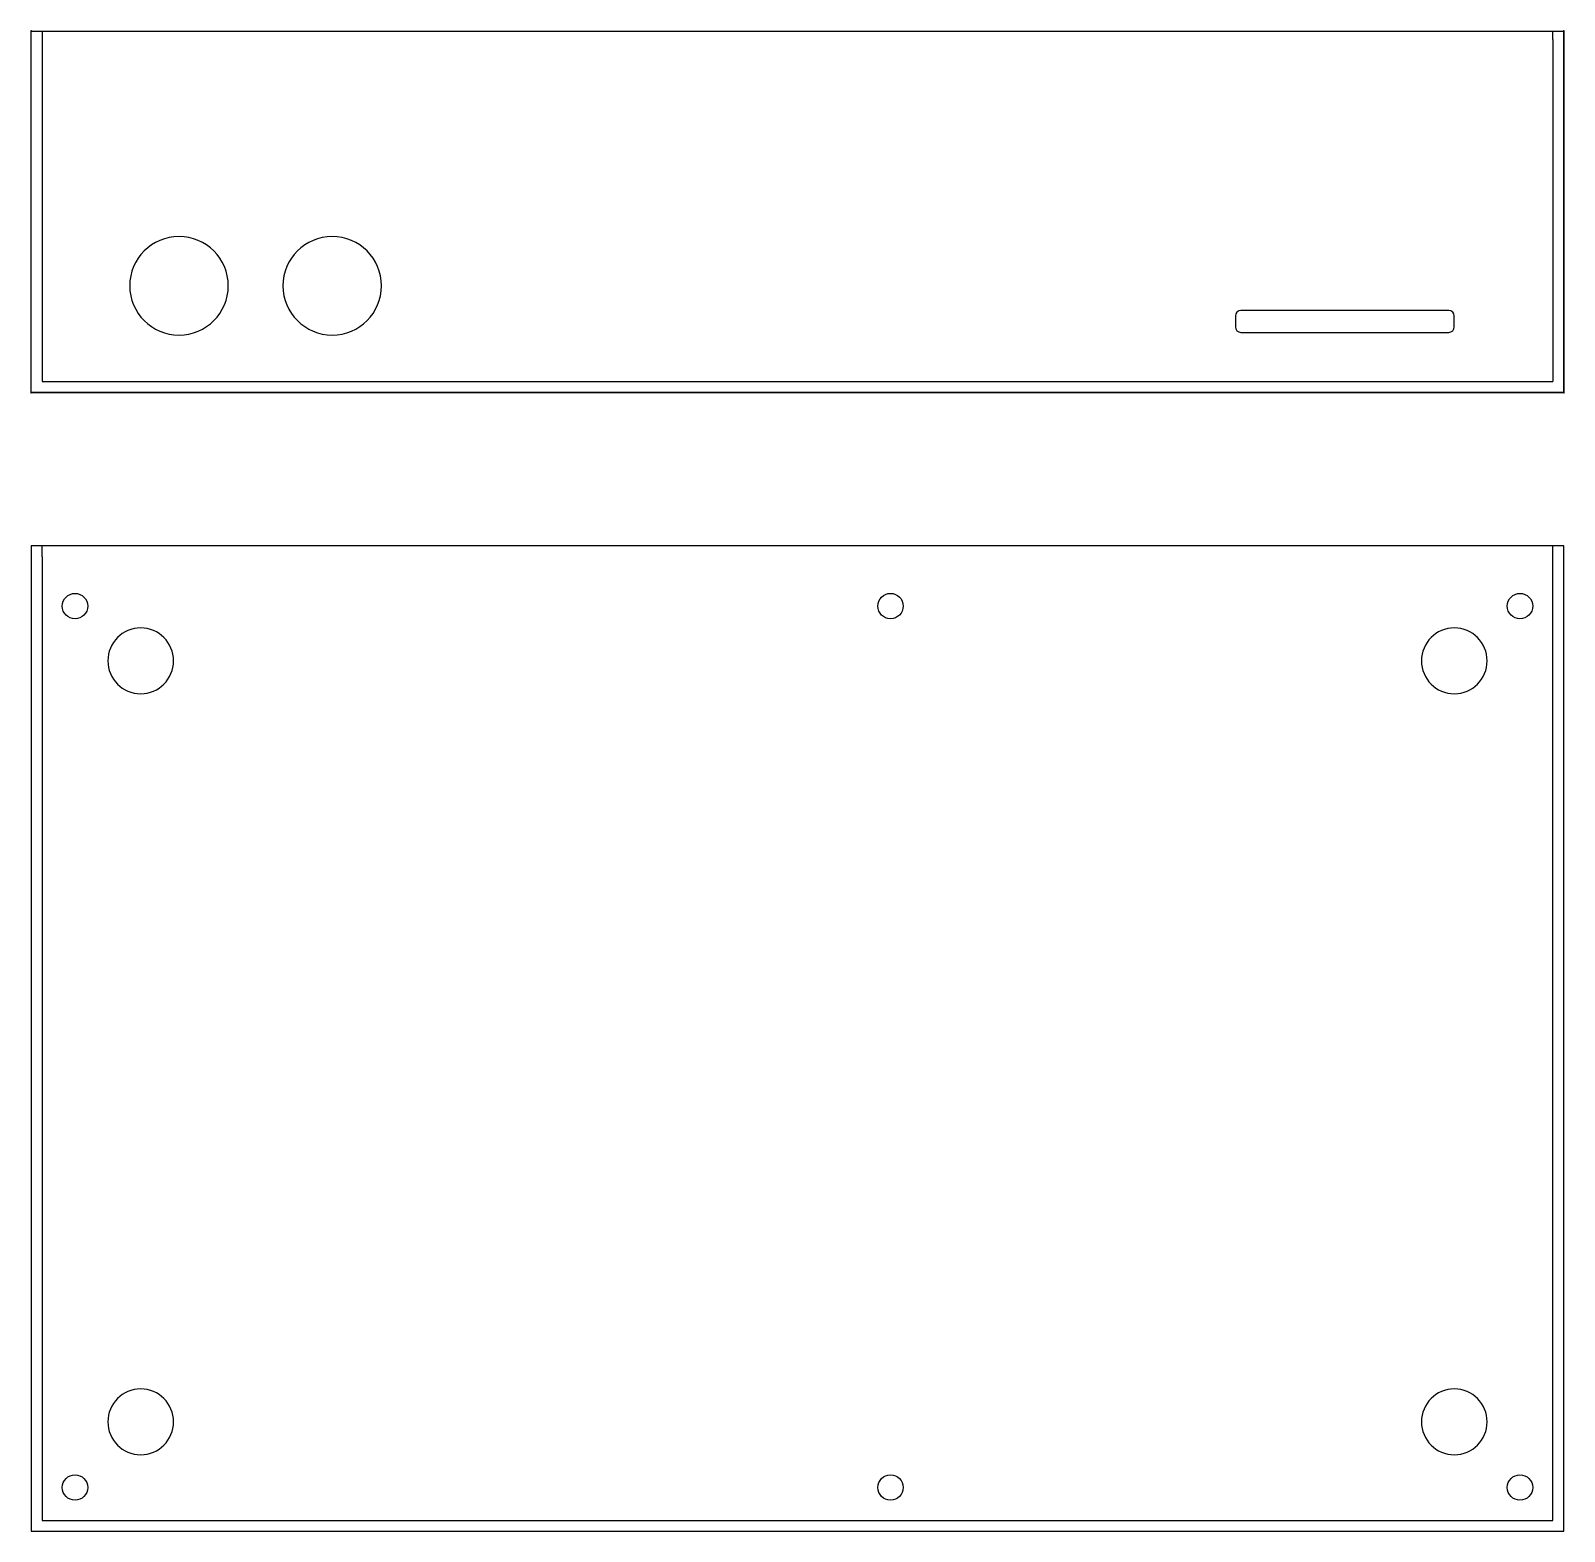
# Model space of a CAD drawing. Extents: x -0.08 to 6.93, y -0.07 to 6.78.
import ezdxf

# ---------------------------------------------------------------- set-up
doc = ezdxf.new("R2010")
doc.units = 0
doc.layers.get('0').update_dxf_attribs({"true_color": 0xffffff})
for name, color, linetype, true_color in [('180', 253, 'Continuous', 0xadadad), ('182', 253, 'Continuous', 0xadadad), ('183', 253, 'Continuous', 0xadadad), ('185', 253, 'Continuous', 0xadadad)]:
    doc.layers.add(name, color=color, linetype=linetype, true_color=true_color)

msp = doc.modelspace()

# ---------------------------------------------------------------- linework, layer by layer
for centre in [(0.125, 4.15), (3.85, 4.15), (6.725, 4.15), (0.125, 0.125), (3.85, 0.125), (6.725, 0.125)]:
    msp.add_circle(centre, 0.058)
at = {"layer": '180'}
for p, q in [((-0.025, 4.425), (-0.075, 4.425)), ((-0.075, 4.425), (-0.075, -0.075)), ((6.875, 4.425), (-0.025, 4.425)), ((-0.025, 4.375), (-0.025, 4.425)), ((6.925, 4.425), (6.875, 4.425)), ((6.875, 4.375), (6.875, 4.425)), ((6.925, -0.075), (6.925, 4.425)), ((-0.025, 4.375), (-0.025, -0.025)), ((6.875, -0.025), (6.875, 4.375)), ((-0.025, -0.025), (6.875, -0.025)), ((-0.075, -0.075), (6.925, -0.075))]:
    msp.add_line(p, q, dxfattribs=at)
at = {"layer": '182'}
for points in [[(0.425, 3.75, 1), (0.425, 4.05, 1), (0.425, 3.75)], [(6.425, 3.75, 1), (6.425, 4.05, 1), (6.425, 3.75)], [(0.425, 0.275, 1), (0.425, 0.575, 1), (0.425, 0.275)], [(6.425, 0.275, 1), (6.425, 0.575, 1), (6.425, 0.275)]]:
    msp.add_lwpolyline(points, format="xyb", dxfattribs=at)
at = {"layer": '183'}
for p, q in [((-0.075, 6.775), (-0.025, 6.775)), ((-0.075, 5.125), (-0.075, 6.775)), ((-0.025, 6.775), (-0.025, 6.7375)), ((-0.025, 6.7375), (-0.025, 5.175)), ((6.875, 6.7375), (6.875, 6.775)), ((6.875, 6.775), (6.925, 6.775)), ((6.875, 6.7375), (6.875, 5.175)), ((6.925, 5.125), (6.925, 6.775)), ((-0.075, 5.125), (0.175, 5.125)), ((-0.025, 5.175), (6.875, 5.175)), ((0.175, 5.125), (0.675, 5.125)), ((0.675, 5.125), (6.925, 5.125)), ((5.825, 5.125), (6.075, 5.125)), ((6.075, 5.125), (6.575, 5.125))]:
    msp.add_line(p, q, dxfattribs=at)
at = {"layer": '185'}
for p, q in [((5.425, 5.475), (5.425, 5.425)), ((6.4, 5.5), (5.45, 5.5)), ((6.425, 5.425), (6.425, 5.475)), ((5.45, 5.4), (6.4, 5.4))]:
    msp.add_line(p, q, dxfattribs=at)
for points in [[(-0.075, 6.7775, 1), (-0.075, 6.7725)], [(-0.0725, 6.775, 1), (-0.0775, 6.775)], [(6.9275, 6.775, 1), (6.9225, 6.775)], [(6.925, 6.7725, 1), (6.925, 6.7775)], [(0.6, 5.3875, 1), (0.6, 5.8375, 1), (0.6, 5.3875)], [(1.3, 5.3875, 1), (1.3, 5.8375, 1), (1.3, 5.3875)], [(-0.075, 5.1275, 1), (-0.075, 5.1225)], [(-0.0775, 5.125, 1), (-0.0725, 5.125)], [(6.9225, 5.125, 1), (6.9275, 5.125)], [(6.925, 5.1225, 1), (6.925, 5.1275)]]:
    msp.add_lwpolyline(points, format="xyb", dxfattribs=at)
for points in [[(-0.075, 6.775), (6.925, 6.775)], [(-0.075, 5.125), (-0.075, 6.775)], [(6.925, 6.775), (6.925, 5.125)], [(6.925, 5.125), (-0.075, 5.125)]]:
    msp.add_lwpolyline(points, dxfattribs=at)
for centre, start, end in [((5.45, 5.475), 90, 180), ((6.4, 5.475), 0, 90), ((5.45, 5.425), 180, 270), ((6.4, 5.425), 270, 0)]:
    msp.add_arc(centre, 0.025, start, end, dxfattribs=at)

doc.saveas('drawing.dxf')
